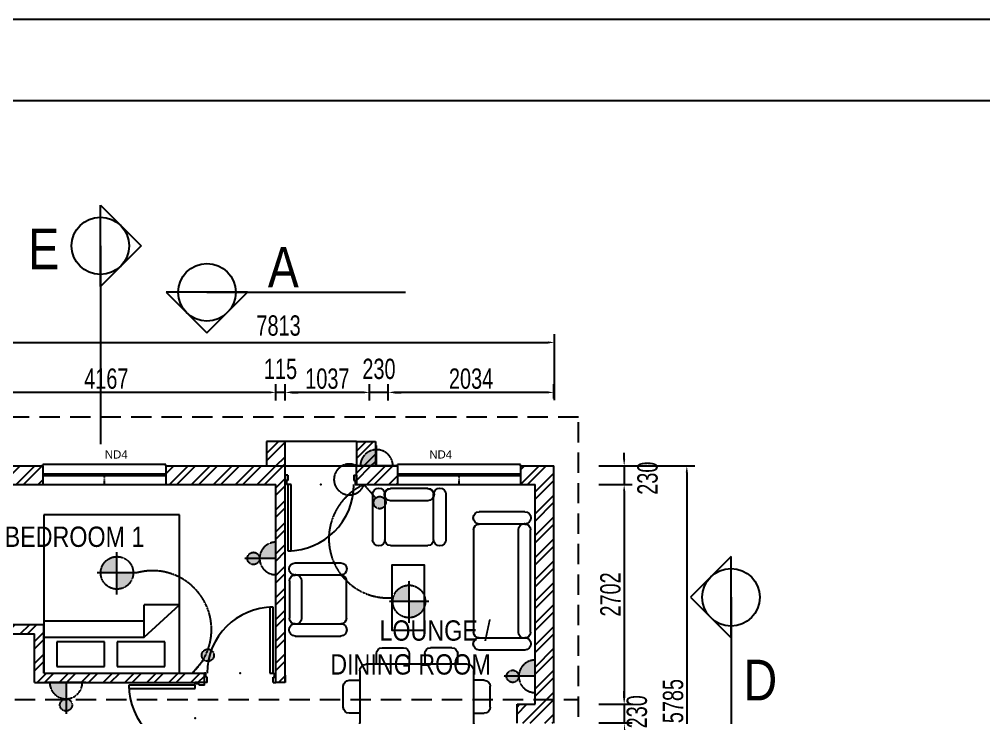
# Model space of a CAD drawing. Header units: millimetres. Extents: x 117 to 65811, y -976 to 29724.
# Drawn here: x 7065 to 18919, y 21133 to 29724 of the extents above; entities that cross this region are included whole.
import ezdxf

# ---------------------------------------------------------------- set-up
doc = ezdxf.new("R2010")
doc.units = ezdxf.units.MM
doc.linetypes.add('DASHED', pattern=[0.75, 0.5, -0.25])
doc.linetypes.add('DOT', pattern=[0.25, 0, -0.25])
for name, color, linetype in [('2', 1, 'Continuous'), ('3', 2, 'Continuous'), ('7', 6, 'Continuous'), ('DIMS', 5, 'Continuous'), ('FURNITURE', 5, 'Continuous'), ('HATCH', 1, 'Continuous'), ('lighting', 4, 'DASHED'), ('OUTLINE', 4, 'Continuous'), ('TEXT', 5, 'Continuous'), ('TEXTINDOOR', 1, 'Continuous'), ('WALL', 1, 'Continuous'), ('WALLS', 1, 'Continuous')]:
    doc.layers.add(name, color=color, linetype=linetype)
doc.layers.get('FURNITURE').off()
doc.styles.add('AERIAL1-25', font='arial.ttf', dxfattribs={"height": 50})
doc.styles.add('COMPACT', font='arial.ttf', dxfattribs={"width": 0.7})
doc.styles.add('ROMANS', font='romans', dxfattribs={"height": 120})
doc.dimstyles.new('AERIAL1-50', dxfattribs={"dimscale": 100, "dimtxt": 2.5, "dimasz": 0.8, "dimexe": 1, "dimexo": 2.5, "dimgap": 0.4, "dimtad": 1, "dimdec": 0, "dimzin": 0, "dimdsep": 46, "dimtxsty": 'COMPACT', "dimcen": 0.09, "dimadec": 0, "dimazin": 0, "dimtfac": 1, "dimtdec": 1, "dimtmove": 2, "dimatfit": 3, "dimfxl": 1, "dimtolj": 1, "dimtzin": 0, "dimarcsym": 0})

# ---------------------------------------------------------------- blocks, each defined once
blk = doc.blocks.new('FUR-4')
at = {"layer": '7'}
for p, q in [((70, 450), (630, 450)), ((70, 300), (630, 300)), ((0, -230), (0, 230)), ((150, -230), (150, 230)), ((700, 230), (700, -230)), ((630, -300), (70, -300)), ((70, -450), (630, -450))]:
    blk.add_line(p, q, dxfattribs=at)
for centre, radius, start, end in [((70, 375), 75, 90, 270), ((630, 375), 75, 270, 90), ((75, 230), 75, 0, 180), ((70, 230), 70, 90, 180), ((630, 230), 70, 0, 90), ((75, -230), 75, 180, 360), ((70, -230), 70, 180, 270), ((630, -230), 70, 270, 0), ((70, -375), 75, 90, 270), ((630, -375), 75, 270, 90)]:
    blk.add_arc(centre, radius, start, end, dxfattribs=at)
blk = doc.blocks.new('*D27')
at = {"layer": 'DEFPOINTS', "color": 0, "transparency": 16777216}
for p in [(13643, 25749), (13643, 24789), (5830, 24764)]:
    blk.add_point(p, dxfattribs=at)
at = {"layer": 'DIMS', "color": 0, "lineweight": -2, "transparency": 16777216}
for p, q in [((5830, 25014), (5830, 25849)), ((13643, 25039), (13643, 25849)), ((5910, 25749), (13563, 25749))]:
    blk.add_line(p, q, dxfattribs=at)
at = {"layer": 'DIMS', "color": 0, "transparency": 16777216}
for points in [[(5910, 25762), (5910, 25735), (5830, 25749)], [(13563, 25762), (13563, 25735), (13643, 25749)]]:
    blk.add_solid(points, dxfattribs=at)
at = {"layer": 'DIMS', "color": 0, "transparency": 16777216, "insert": (10252, 25955), "char_height": 250, "attachment_point": 5, "style": 'COMPACT'}
blk.add_mtext('\\A1;7813', dxfattribs=at)
blk = doc.blocks.new('*D28')
at = {"layer": 'DEFPOINTS', "color": 0, "transparency": 16777216}
for p in [(10334, 25134), (10334, 24786), (11371, 24786)]:
    blk.add_point(p, dxfattribs=at)
at = {"layer": 'DIMS', "color": 0, "lineweight": -2, "transparency": 16777216}
for p, q in [((10334, 25036), (10334, 25234)), ((11291, 25134), (10414, 25134)), ((11371, 25036), (11371, 25234))]:
    blk.add_line(p, q, dxfattribs=at)
at = {"layer": 'DIMS', "color": 0, "transparency": 16777216}
for points in [[(10414, 25148), (10414, 25121), (10334, 25134)], [(11291, 25148), (11291, 25121), (11371, 25134)]]:
    blk.add_solid(points, dxfattribs=at)
at = {"layer": 'DIMS', "color": 0, "transparency": 16777216, "insert": (10852, 25302), "char_height": 250, "attachment_point": 5, "style": 'COMPACT'}
blk.add_mtext('\\A1;1037', dxfattribs=at)
blk = doc.blocks.new('813X115LHD')
for p, q in [((0, -115), (0, 0)), ((877, -115), (877, 0))]:
    blk.add_line(p, q)
at = {"layer": '3'}
for p, q in [((805, 813), (805, 0)), ((845, 813), (805, 813)), ((845, 0), (845, 813)), ((17, 0), (0, 0)), ((17, -50), (17, 0)), ((805, 0), (845, 0)), ((845, 0), (845, 22)), ((860, -50), (860, 0)), ((860, 0), (877, 0)), ((32, -115), (0, -115)), ((32, -50), (17, -50)), ((32, -115), (32, -50)), ((845, -115), (845, -50)), ((845, -50), (860, -50)), ((845, -115), (877, -115))]:
    blk.add_line(p, q, dxfattribs=at)
blk.add_arc((845, 0), 813, 90, 180, dxfattribs=at)
blk.add_point((438, 0), dxfattribs=at)
blk = doc.blocks.new('*D38')
at = {"layer": 'DEFPOINTS', "color": 0, "transparency": 16777216}
for p in [(6052, 25134), (6052, 24830), (10219, 24830)]:
    blk.add_point(p, dxfattribs=at)
at = {"layer": 'DIMS', "color": 0, "lineweight": -2, "transparency": 16777216}
for p, q in [((6052, 25080), (6052, 25234)), ((10139, 25134), (6132, 25134)), ((10219, 25080), (10219, 25234))]:
    blk.add_line(p, q, dxfattribs=at)
at = {"layer": 'DIMS', "color": 0, "transparency": 16777216}
for points in [[(6132, 25148), (6132, 25121), (6052, 25134)], [(10139, 25148), (10139, 25121), (10219, 25134)]]:
    blk.add_solid(points, dxfattribs=at)
at = {"layer": 'DIMS', "color": 0, "transparency": 16777216, "insert": (8135, 25302), "char_height": 250, "attachment_point": 5, "style": 'COMPACT'}
blk.add_mtext('\\A1;4167', dxfattribs=at)
blk = doc.blocks.new('*D39')
at = {"layer": 'DEFPOINTS', "color": 0, "transparency": 16777216}
for p in [(10219, 25134), (10219, 24786), (10334, 24836)]:
    blk.add_point(p, dxfattribs=at)
at = {"layer": 'DIMS', "color": 0, "lineweight": -2, "transparency": 16777216}
for p, q in [((10139, 25134), (10059, 25134)), ((10219, 25036), (10219, 25234)), ((10334, 25134), (10219, 25134)), ((10334, 25086), (10334, 25234)), ((10414, 25134), (10494, 25134))]:
    blk.add_line(p, q, dxfattribs=at)
at = {"layer": 'DIMS', "color": 0, "transparency": 16777216}
for points in [[(10139, 25148), (10139, 25121), (10219, 25134)], [(10414, 25148), (10414, 25121), (10334, 25134)]]:
    blk.add_solid(points, dxfattribs=at)
at = {"layer": 'DIMS', "color": 0, "transparency": 16777216, "insert": (10276, 25422), "char_height": 250, "attachment_point": 5, "style": 'COMPACT'}
blk.add_mtext('\\A1;115', dxfattribs=at)
blk = doc.blocks.new('FUR-2')
at = {"layer": '7'}
for p, q in [((-833, 0), (833, 0)), ((833, 0), (833, -1950)), ((-833, -1950), (-833, 0)), ((-672, -81), (-86, -81)), ((-672, -386), (-672, -81)), ((-86, -81), (-86, -386)), ((70, -386), (70, -81)), ((70, -81), (656, -81)), ((656, -81), (656, -386)), ((-833, -444), (399, -444)), ((-86, -386), (-672, -386)), ((656, -386), (70, -386)), ((399, -444), (399, -843)), ((399, -444), (834, -843)), ((-833, -644), (399, -644)), ((834, -843), (399, -843)), ((833, -1950), (-833, -1950))]:
    blk.add_line(p, q, dxfattribs=at)
blk = doc.blocks.new('*D43')
at = {"layer": 'DEFPOINTS', "color": 0, "transparency": 16777216}
for p in [(13956, 24230), (13956, 18445), (15270, 18445)]:
    blk.add_point(p, dxfattribs=at)
at = {"layer": 'DIMS', "color": 0, "lineweight": -2, "transparency": 16777216}
for p, q in [((14206, 24230), (15370, 24230)), ((15270, 24150), (15270, 18525)), ((14206, 18445), (15370, 18445))]:
    blk.add_line(p, q, dxfattribs=at)
at = {"layer": 'DIMS', "color": 0, "transparency": 16777216}
for points in [[(15256, 24150), (15283, 24150), (15270, 24230)], [(15256, 18525), (15283, 18525), (15270, 18445)]]:
    blk.add_solid(points, dxfattribs=at)
at = {"layer": 'DIMS', "color": 0, "transparency": 16777216, "insert": (15102, 21337), "char_height": 250, "attachment_point": 5, "rotation": 90, "style": 'COMPACT'}
blk.add_mtext('\\A1;5785', dxfattribs=at)
blk = doc.blocks.new('*D50')
at = {"layer": 'DEFPOINTS', "color": 0, "transparency": 16777216}
for p in [(11371, 25134), (11371, 24786), (11601, 24786)]:
    blk.add_point(p, dxfattribs=at)
at = {"layer": 'DIMS', "color": 0, "lineweight": -2, "transparency": 16777216}
for p, q in [((11291, 25134), (11211, 25134)), ((11371, 25036), (11371, 25234)), ((11601, 25134), (11371, 25134)), ((11601, 25036), (11601, 25234)), ((11681, 25134), (11761, 25134))]:
    blk.add_line(p, q, dxfattribs=at)
at = {"layer": 'DIMS', "color": 0, "transparency": 16777216}
for points in [[(11291, 25148), (11291, 25121), (11371, 25134)], [(11681, 25148), (11681, 25121), (11601, 25134)]]:
    blk.add_solid(points, dxfattribs=at)
at = {"layer": 'DIMS', "color": 0, "transparency": 16777216, "insert": (11486, 25422), "char_height": 250, "attachment_point": 5, "style": 'COMPACT'}
blk.add_mtext('\\A1;230', dxfattribs=at)
blk = doc.blocks.new('*D51')
at = {"layer": 'DEFPOINTS', "color": 0, "transparency": 16777216}
for p in [(11601, 25134), (11601, 24786), (13635, 24811)]:
    blk.add_point(p, dxfattribs=at)
at = {"layer": 'DIMS', "color": 0, "lineweight": -2, "transparency": 16777216}
for p, q in [((11601, 25036), (11601, 25234)), ((13555, 25134), (11681, 25134)), ((13635, 25061), (13635, 25234))]:
    blk.add_line(p, q, dxfattribs=at)
at = {"layer": 'DIMS', "color": 0, "transparency": 16777216}
for points in [[(11681, 25148), (11681, 25121), (11601, 25134)], [(13555, 25148), (13555, 25121), (13635, 25134)]]:
    blk.add_solid(points, dxfattribs=at)
at = {"layer": 'DIMS', "color": 0, "transparency": 16777216, "insert": (12618, 25302), "char_height": 250, "attachment_point": 5, "style": 'COMPACT'}
blk.add_mtext('\\A1;2034', dxfattribs=at)
blk = doc.blocks.new('*D53')
at = {"layer": 'DEFPOINTS', "color": 0, "transparency": 16777216}
for p in [(13939, 21298), (13939, 21068), (14500, 21068)]:
    blk.add_point(p, dxfattribs=at)
at = {"layer": 'DIMS', "color": 0, "lineweight": -2, "transparency": 16777216}
for p, q in [((14500, 21378), (14500, 21458)), ((14189, 21298), (14600, 21298)), ((14500, 21298), (14500, 21068)), ((14189, 21068), (14600, 21068)), ((14500, 20988), (14500, 20908))]:
    blk.add_line(p, q, dxfattribs=at)
at = {"layer": 'DIMS', "color": 0, "transparency": 16777216}
for points in [[(14487, 21378), (14513, 21378), (14500, 21298)], [(14487, 20988), (14513, 20988), (14500, 21068)]]:
    blk.add_solid(points, dxfattribs=at)
at = {"layer": 'DIMS', "color": 0, "transparency": 16777216, "insert": (14657, 21206), "char_height": 250, "attachment_point": 5, "rotation": 90, "style": 'COMPACT'}
blk.add_mtext('\\A1;230', dxfattribs=at)
blk = doc.blocks.new('*D54')
at = {"layer": 'DEFPOINTS', "color": 0, "transparency": 16777216}
for p in [(13939, 24000), (13939, 21298), (14500, 21298)]:
    blk.add_point(p, dxfattribs=at)
at = {"layer": 'DIMS', "color": 0, "lineweight": -2, "transparency": 16777216}
for p, q in [((14189, 24000), (14600, 24000)), ((14500, 23920), (14500, 21378)), ((14189, 21298), (14600, 21298))]:
    blk.add_line(p, q, dxfattribs=at)
at = {"layer": 'DIMS', "color": 0, "transparency": 16777216}
for points in [[(14487, 23920), (14513, 23920), (14500, 24000)], [(14487, 21378), (14513, 21378), (14500, 21298)]]:
    blk.add_solid(points, dxfattribs=at)
at = {"layer": 'DIMS', "color": 0, "transparency": 16777216, "insert": (14332, 22649), "char_height": 250, "attachment_point": 5, "rotation": 90, "style": 'COMPACT'}
blk.add_mtext('\\A1;2702', dxfattribs=at)
blk = doc.blocks.new('*D55')
at = {"layer": 'DEFPOINTS', "color": 0, "transparency": 16777216}
for p in [(13939, 24230), (13939, 24000), (14500, 24000)]:
    blk.add_point(p, dxfattribs=at)
at = {"layer": 'DIMS', "color": 0, "lineweight": -2, "transparency": 16777216}
for p, q in [((14500, 24310), (14500, 24390)), ((14189, 24230), (14600, 24230)), ((14500, 24230), (14500, 24000)), ((14189, 24000), (14600, 24000)), ((14500, 23920), (14500, 23840))]:
    blk.add_line(p, q, dxfattribs=at)
at = {"layer": 'DIMS', "color": 0, "transparency": 16777216}
for points in [[(14487, 24310), (14513, 24310), (14500, 24230)], [(14487, 23920), (14513, 23920), (14500, 24000)]]:
    blk.add_solid(points, dxfattribs=at)
at = {"layer": 'DIMS', "color": 0, "transparency": 16777216, "insert": (14788, 24079), "char_height": 250, "attachment_point": 5, "rotation": 90, "style": 'COMPACT'}
blk.add_mtext('\\A1;230', dxfattribs=at)
blk = doc.blocks.new('FUR-5')
at = {"layer": '7'}
for p, q in [((70, 850), (630, 850)), ((0, -630), (0, 630)), ((70, 700), (630, 700)), ((150, -630), (150, 630)), ((700, 630), (700, -630)), ((630, -700), (70, -700)), ((70, -850), (630, -850))]:
    blk.add_line(p, q, dxfattribs=at)
for centre, radius, start, end in [((70, 775), 75, 90, 270), ((630, 775), 75, 270, 90), ((75, 630), 75, 0, 180), ((70, 630), 70, 90, 180), ((630, 630), 70, 0, 90), ((70, -775), 75, 90, 270), ((75, -630), 75, 180, 360), ((70, -630), 70, 180, 270), ((630, -630), 70, 270, 0), ((630, -775), 75, 270, 90)]:
    blk.add_arc(centre, radius, start, end, dxfattribs=at)
blk = doc.blocks.new('LC6TABLE')
at = {"layer": '7'}
for p, q in [((471, 602), (732, 602)), ((1327, 602), (1066, 602)), ((399, 400), (399, 530)), ((804, 530), (804, 400)), ((994, 530), (994, 400)), ((1399, 400), (1399, 530)), ((282, 400), (1522, 400)), ((202, -320), (202, 320)), ((1602, 320), (1602, -320)), ((0, -130), (0, 130)), ((72, 202), (202, 202)), ((1733, 202), (1602, 202)), ((1805, -130), (1805, 130)), ((202, -202), (72, -202)), ((1602, -202), (1733, -202)), ((1522, -400), (282, -400)), ((399, -400), (399, -530)), ((804, -530), (804, -400)), ((994, -530), (994, -400)), ((1399, -400), (1399, -530)), ((471, -602), (732, -602)), ((1327, -602), (1066, -602))]:
    blk.add_line(p, q, dxfattribs=at)
for centre, radius, start, end in [((471, 530), 72, 90, 180), ((732, 530), 72, 0, 90), ((1066, 530), 72, 90, 180), ((1327, 530), 72, 0, 90), ((282, 320), 80, 90, 180), ((1522, 320), 80, 0, 90), ((72, 130), 72, 90, 180), ((1733, 130), 72, 0, 90), ((72, -130), 72, 180, 270), ((1733, -130), 72, 270, 0), ((282, -320), 80, 180, 270), ((1522, -320), 80, 270, 0), ((471, -530), 72, 180, 270), ((732, -530), 72, 270, 0), ((1066, -530), 72, 180, 270), ((1327, -530), 72, 270, 0)]:
    blk.add_arc(centre, radius, start, end, dxfattribs=at)

msp = doc.modelspace()

# ---------------------------------------------------------------- hatches: boundary and pattern name
at = {"layer": 'HATCH'}
h = msp.add_hatch(dxfattribs=at)
h.set_pattern_fill('ANSI32', color=256, scale=20)
h.paths.add_polyline_path([(10333.6, 24529.7), (10103.6, 24529.7), (10103.6, 24229.7), (10333.6, 24229.7)])
h = msp.add_hatch(dxfattribs=at)
h.set_pattern_fill('ANSI32', color=256, scale=20)
h.paths.add_polyline_path([(11442.8, 24529.7), (11212.8, 24529.7), (11212.8, 24229.7), (11442.8, 24229.7)])
h = msp.add_hatch(dxfattribs=at)
h.set_pattern_fill('ANSI32', color=256, scale=20)
h.paths.add_polyline_path([(7356.1, 24229.7), (5821.6, 24229.7), (5821.6, 21564.7), (6051.6, 21564.7), (6051.6, 22164.7), (7251.6, 22164.7), (7251.6, 21564.7), (9226.6, 21564.7), (9341.6, 21564.7), (9341.6, 21679.7), (7366.6, 21679.7), (7366.6, 22279.7), (6051.6, 22279.7), (6051.6, 23999.7), (7356.1, 23999.7)])
h = msp.add_hatch(dxfattribs=at)
h.set_pattern_fill('ANSI32', color=256, scale=20)
h.paths.add_polyline_path([(10333.6, 24229.7), (8867.1, 24229.7), (8867.1, 23999.7), (10218.6, 23999.7), (10218.6, 21564.7), (10333.6, 21564.7), (10333.6, 21654.7)])
h = msp.add_hatch(dxfattribs=at)
h.set_pattern_fill('ANSI32', color=256, scale=20)
h.paths.add_polyline_path([(11715.6, 24229.7), (11442.8, 24229.7), (11210.6, 24229.7), (11210.6, 23999.7), (11715.6, 23999.7)])
h = msp.add_hatch(dxfattribs=at)
h.set_pattern_fill('ANSI32', color=256, scale=20)
h.paths.add_polyline_path([(13634.6, 24229.7), (13226.6, 24229.7), (13226.6, 23999.7), (13404.6, 23999.7), (13404.6, 21297.7), (13184.6, 21297.7), (13184.8, 21067.7), (13634.6, 21067.7)])
at = {"layer": 'lighting'}
for points in [[(11457.2, 24429.7, 0.4142136), (11257.2, 24229.7), (11457.2, 24229.7)], [(11570.1, 23778.2, 1), (11420.1, 23778.2, 1)], [(10218.6, 23092), (10218.6, 23292, 0.4142136), (10018.6, 23092)], [(10018.6, 23092, 1), (9868.6, 23092, 1)], [(9458.1, 21901.3, 1), (9308.1, 21901.3, 1)], [(13404.6, 21641.9), (13404.6, 21841.9, 0.4142136), (13204.6, 21641.9)], [(13204.6, 21641.9, 1), (13054.6, 21641.9, 1)], [(7639.8, 21564.7), (7439.8, 21564.7, 0.4142136), (7639.8, 21364.7)], [(7714.8, 21289.7, 1), (7564.8, 21289.7, 1)]]:
    msp.add_hatch(color=256, dxfattribs=at).paths.add_polyline_path(points)
h = msp.add_hatch(color=256, dxfattribs=at)
h.paths.add_polyline_path([(8266, 22914.2), (8266, 23114.2, 0.4142136), (8066, 22914.2)])
h.paths.add_polyline_path([(8266, 22914.2), (8266, 22714.2, 0.4142136), (8466, 22914.2)])
h = msp.add_hatch(color=256, dxfattribs=at)
h.paths.add_polyline_path([(11855.4, 22562.7), (11855.4, 22762.7, 0.4142136), (11655.4, 22562.7)])
h.paths.add_polyline_path([(11855.4, 22562.7), (11855.4, 22362.7, 0.4142136), (12055.4, 22562.7)])

# ---------------------------------------------------------------- linework, layer by layer
at = {"color": 3, "linetype": 'Continuous'}
msp.add_line((1117.3, 28723.7), (41117.3, 28723.7), dxfattribs=at)
msp.add_lwpolyline([(1117.3, 28723.7), (35451.6, 28723.7), (35451.6, 1023.7), (1117.3, 1023.7)], close=True, dxfattribs=at)
at = {"layer": '2', "color": 2}
for p, q in [((8867.1, 24247.7), (7356.1, 24247.7)), ((7356.1, 24229.7), (7356.1, 24247.7)), ((8867.1, 24229.7), (8867.1, 24247.7)), ((13226.6, 24247.7), (11715.6, 24247.7)), ((11715.6, 24229.7), (11715.6, 24247.7)), ((13226.6, 24229.7), (13226.6, 24247.7)), ((13226.6, 24129.7), (11715.6, 24129.7)), ((13226.6, 24109.7), (11715.6, 24109.7)), ((7356.1, 23999.7), (8867.1, 23999.7)), ((8111.6, 23999.7), (8111.6, 24042.7)), ((11715.6, 23999.7), (13226.6, 23999.7)), ((12471.1, 23999.7), (12471.1, 24042.7))]:
    msp.add_line(p, q, dxfattribs=at)
at = {"layer": '2'}
for p, q in [((7356.1, 24229.7), (7356.1, 23999.7)), ((8867.1, 24229.7), (8867.1, 23999.7)), ((11715.6, 24229.7), (11715.6, 23999.7)), ((13226.6, 24229.7), (13226.6, 23999.7))]:
    msp.add_line(p, q, dxfattribs=at)
at = {"layer": '2', "linetype": 'DOT'}
for p, q in [((8111.6, 23999.7), (8111.6, 24109.7)), ((8111.6, 23999.7), (8111.6, 24109.7)), ((12471.1, 23999.7), (12471.1, 24109.7)), ((12471.1, 23999.7), (12471.1, 24109.7))]:
    msp.add_line(p, q, dxfattribs=at)
at = {"layer": '3'}
for p, q in [((8867.1, 24129.7), (7356.1, 24129.7)), ((8867.1, 24109.7), (7356.1, 24109.7))]:
    msp.add_line(p, q, dxfattribs=at)
msp.add_lwpolyline([(12044.7, 22207.9), (12044.7, 23007.9), (11644.7, 23007.9), (11644.7, 22207.9)], close=True, dxfattribs=at)
at = {"layer": 'DEFPOINTS', "color": 2, "linetype": 'Continuous'}
msp.add_line((117.3, 29723.7), (42117.3, 29723.7), dxfattribs=at)
msp.add_line((117.3, 29723.7), (42117.3, 29723.7), dxfattribs=at)
at = {"layer": 'lighting'}
for p, q in [((11457.2, 24229.7), (11457.2, 24484.1)), ((11700.4, 24229.7), (11212.8, 24229.7)), ((11301.5, 23999.7), (11445.7, 23834.6)), ((10218.6, 22848.8), (10218.6, 23336.5)), ((8266, 22648.6), (8266, 23168.7)), ((10218.6, 23092), (9834, 23092)), ((8509.2, 22914.2), (8021.6, 22914.2)), ((11855.4, 22297.1), (11855.4, 22817.1)), ((12098.6, 22562.7), (11611, 22562.7)), ((9189.5, 21679.7), (9333.7, 21844.8)), ((13404.6, 21398.7), (13404.6, 21886.3)), ((13404.6, 21641.9), (13020, 21641.9)), ((7883, 21564.7), (7395.3, 21564.7)), ((7639.8, 21564.7), (7639.8, 21180.1))]:
    msp.add_line(p, q, dxfattribs=at)
for centre, radius in [((11495.1, 23778.2), 75), ((9943.6, 23092), 75), ((8266, 22914.2), 200), ((11855.4, 22562.7), 200), ((9383.1, 21901.3), 75), ((13129.6, 21641.9), 75), ((7639.8, 21289.7), 75)]:
    msp.add_circle(centre, radius, dxfattribs=at)
for centre, radius, start, end in [((11457.2, 24229.7), 200, 0, 180), ((11122.7, 24062.9), 189.6, 61.62861, 340.52705), ((11598.5, 23334.7), 728.3, 114.07138, 273.63626), ((10218.6, 23092), 200, 90, 270), ((8703.4, 22216.6), 724.2, 312.1571, 105.55404), ((13404.6, 21641.9), 200, 90, 270), ((7639.8, 21564.7), 200, 180, 0)]:
    msp.add_arc(centre, radius, start, end, dxfattribs=at)
at = {"layer": 'OUTLINE', "linetype": 'DASHED'}
msp.add_line((11212.8, 24529.7), (10333.6, 24529.7), dxfattribs=at)
at = {"layer": 'OUTLINE', "linetype": 'DASHED', "ltscale": 500}
msp.add_line((5509.9, 21355.7), (13938.7, 21355.7), dxfattribs=at)
msp.add_lwpolyline([(5525.7, 24829.7), (5525.7, 18144.7), (13938.7, 18144.7), (13938.7, 24829.7)], close=True, dxfattribs=at)
at = {"layer": 'TEXT'}
for p, q in [((8062.1, 26437), (8062.1, 27436.9)), ((8062.1, 27436.9), (8562, 26937)), ((8062.1, 26937), (8062.1, 24496.3)), ((8562, 26937), (8062.1, 26437)), ((9872.1, 26365.7), (8872.2, 26365.7)), ((8872.2, 26365.7), (9372.2, 25865.8)), ((9372.2, 26365.7), (11812.8, 26365.7)), ((9372.2, 25865.8), (9872.1, 26365.7)), ((15813.9, 23113.7), (15314, 22613.8)), ((15813.9, 22113.8), (15813.9, 23113.7)), ((15314, 22613.8), (15813.9, 22113.8)), ((15813.9, 22613.8), (15813.9, 20173.1))]:
    msp.add_line(p, q, dxfattribs=at)
for centre in [(8062.1, 26937), (9372.2, 26365.7), (15813.9, 22613.8)]:
    msp.add_circle(centre, 353.5, dxfattribs=at)
at = {"layer": 'TEXTINDOOR'}
msp.add_line((10333.6, 21564.7), (10218.6, 21564.7), dxfattribs=at)
at = {"layer": 'WALL'}
for p, q in [((10333.6, 24529.7), (10103.6, 24529.7)), ((10103.6, 24529.7), (10103.6, 24229.7)), ((10333.6, 24229.7), (10333.6, 24529.7)), ((11212.8, 24529.7), (11442.8, 24529.7)), ((11212.8, 24229.7), (11212.8, 24529.7)), ((11442.8, 24529.7), (11442.8, 24229.7))]:
    msp.add_line(p, q, dxfattribs=at)
at = {"layer": 'WALLS'}
for p, q in [((5821.6, 24229.7), (7356.1, 24229.7)), ((8867.1, 24229.7), (11210.6, 24229.7)), ((10333.6, 21564.7), (10333.6, 24229.7)), ((10333.6, 24079.7), (10333.6, 24229.7)), ((11210.6, 23999.7), (11210.6, 24229.7)), ((11212.8, 24229.7), (11442.8, 24229.7)), ((11442.8, 24229.7), (11715.6, 24229.7)), ((13226.6, 24229.7), (13634.6, 24229.7)), ((13634.6, 21067.7), (13634.6, 24229.7)), ((6051.6, 23999.7), (10218.6, 23999.7)), ((10218.6, 21564.7), (10218.6, 23999.7)), ((11210.6, 23999.7), (13404.6, 23999.7)), ((13404.6, 21297.7), (13404.6, 23999.7)), ((6051.6, 22279.7), (7366.6, 22279.7)), ((7366.6, 21679.7), (7366.6, 22279.7)), ((6051.6, 22164.7), (7251.6, 22164.7)), ((7251.6, 21564.7), (7251.6, 22164.7)), ((7366.6, 21679.7), (9341.6, 21679.7)), ((10333.6, 21654.7), (10333.6, 21564.7)), ((7251.6, 21564.7), (9226.6, 21564.7)), ((13184.6, 21297.7), (13404.6, 21297.7)), ((13184.8, 21067.7), (13184.6, 21297.7))]:
    msp.add_line(p, q, dxfattribs=at)

# ---------------------------------------------------------------- block references
at = {"layer": '2', "xscale": -1}
for p, rotation in [((11858.1, 23951.6), 90), ((10385.9, 22587.4), 180)]:
    msp.add_blockref('FUR-4', p, dxfattribs=dict(at, rotation=rotation))
msp.add_blockref('FUR-5', (13349.8, 22815.2), dxfattribs=at)
at = {"layer": 'FURNITURE', "xscale": -1}
msp.add_blockref('LC6TABLE', (12852.8, 21390.8), dxfattribs=at)
at = {"layer": 'WALLS'}
for p, rotation in [((11210.6, 23999.7), 180), ((9226.6, 20687.7), 90)]:
    msp.add_blockref('813X115LHD', p, dxfattribs=dict(at, rotation=rotation))
at = {"layer": 'WALLS', "xscale": -1, "rotation": 180}
msp.add_blockref('FUR-2', (8200, 21679.7), dxfattribs=at)
at = {"layer": 'WALLS'}
msp.add_blockref('813X115LHD', (9341.6, 21679.7), dxfattribs=at)

# ---------------------------------------------------------------- texts
at = {"layer": 'DIMS', "char_height": 100, "width": 1878, "attachment_point": 3, "style": 'AERIAL1-25'}
for insert in [(8396.6, 24421.1), (12384.9, 24421.1)]:
    msp.add_mtext('ND4', dxfattribs=dict(at, insert=insert))
at = {"layer": 'TEXT', "char_height": 500, "width": 13639, "style": 'ROMANS'}
for s, insert, attachment_point in [('\\fArial Narrow|b0|i0|c0|p34;E', (7557.9, 27149.7), 3), ('\\fArial Narrow|b0|i0|c0|p34;A', (10501.6, 26924.5), 3), ('\\fArial Narrow|b0|i0|c0|p34;D', (15967.4, 21846.4), 1)]:
    msp.add_mtext(s, dxfattribs=dict(at, insert=insert, attachment_point=attachment_point))
at = {"layer": 'WALLS', "char_height": 250, "width": 13639, "attachment_point": 3, "style": 'ROMANS'}
for s, insert in [('\\fArial Narrow|b0|i0|c0|p34;BEDROOM 1', (8603.4, 23483.8)), ('\\fArial Narrow|b0|i0|c0|p34;  LOUNGE /\\PDINING ROOM', (12860.4, 22330.2))]:
    msp.add_mtext(s, dxfattribs=dict(at, insert=insert))

# ---------------------------------------------------------------- dimensions: what is measured, and where the dimension line sits
at = {"layer": 'DIMS'}
for base, p1, p2, angle, picture, middle in [((13643.1, 25748.7), (5830.1, 24763.6), (13643.1, 24788.6), 180, '*D27', (10251.6, 25954.8)), ((14500, 23999.7), (13938.7, 24229.7), (13938.7, 23999.7), 90, '*D55', (14787.7, 24079.3)), ((14500, 21067.7), (13938.7, 21297.7), (13938.7, 21067.7), 90, '*D53', (14657, 21205.5))]:
    dim = msp.add_linear_dim(base=base, p1=p1, p2=p2, angle=angle, dimstyle='AERIAL1-50', dxfattribs=at)
    dim.commit()
    dim.dimension.update_dxf_attribs({"geometry": picture, "text_midpoint": middle, "dimtype": 160})
for base, p1, p2, angle, picture, middle in [((10218.6, 25134.2), (10333.6, 24836.1), (10218.6, 24786.1), 180, '*D39', (10276.1, 25421.9)), ((11370.6, 25134.2), (11600.6, 24786.1), (11370.6, 24786.1), 180, '*D50', (11485.6, 25422)), ((6051.6, 25134.2), (10218.6, 24829.7), (6051.6, 24829.7), 180, '*D38', (8135.1, 25301.9)), ((10333.6, 25134.2), (11370.6, 24786.1), (10333.6, 24786.1), 180, '*D28', (10852.1, 25302)), ((11600.6, 25134.2), (13634.6, 24811.1), (11600.6, 24786.1), 180, '*D51', (12617.6, 25302)), ((15269.7, 18444.7), (13955.6, 24229.7), (13955.6, 18444.7), 90, '*D43', (15102.1, 21337.2)), ((14500, 21297.7), (13938.7, 23999.7), (13938.7, 21297.7), 90, '*D54', (14332.3, 22648.7))]:
    dim = msp.add_linear_dim(base=base, p1=p1, p2=p2, angle=angle, dimstyle='AERIAL1-50', dxfattribs=at)
    dim.commit()
    dim.dimension.update_dxf_attribs({"geometry": picture, "text_midpoint": middle})

doc.saveas('drawing.dxf')
